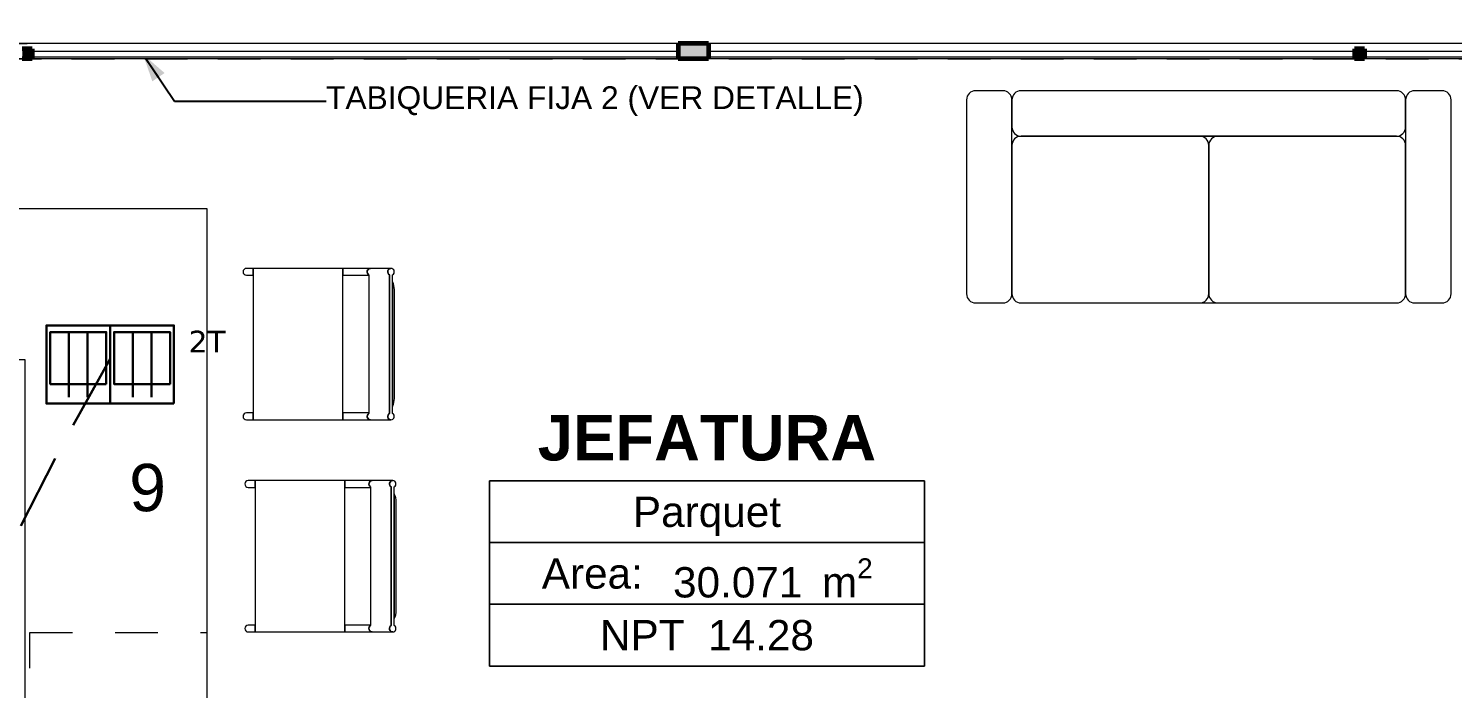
# Model space of a CAD drawing. Header units: inches. Extents: x -19 to 5698, y -728 to 92.
# Drawn here: x 288.374 to 293.077, y 27.622 to 29.8 of the extents above; entities that cross this region are included whole.
import ezdxf

# ---------------------------------------------------------------- set-up
doc = ezdxf.new("R2010")
doc.units = ezdxf.units.IN
doc.header["$MEASUREMENT"] = 0
doc.set_wipeout_variables(frame=1)
for name, pattern in [('HIDDEN', [0.375, 0.25, -0.125]), ('Hidden Line', [0.195611, 0.141111, -0.0545]), ('Rayas', [0.282222, 0.141111, -0.141111]), ('Wipeout_Contour', [1, 0, -1])]:
    doc.linetypes.add(name, pattern=pattern)
doc.layers.get('0').update_dxf_attribs({"color": 61})
doc.layers.add('00 conduct tomacorr', color=120, linetype='HIDDEN', lineweight=30)
doc.layers.add('00 IE LUZ EMERGENCIA', color=253, linetype='Continuous', lineweight=0)
for name, color, linetype in [('02 _ ARQ _ ALB _ Mobiliario', 7, 'Continuous'), ('02 _ ARQ _ ZON _ Espacio.3D', 7, 'Continuous'), ('08 _ STR _ EXT _ 09 Vigas', 251, 'Continuous'), ('Acabado - Muros', 7, 'Continuous'), ('Notas - Etiquetas', 7, 'Continuous')]:
    doc.layers.add(name, color=color, linetype=linetype)
doc.styles.add('Annotative', font='arial.ttf')
doc.styles.add('Estilo_Generado_1', font='swisseb.ttf')
doc.styles.add('Estilo_Generado_4', font='swisse.ttf')
doc.styles.add('Estilo_Generado_7', font='swisse.ttf')
doc.dimstyles.new('Estilo_Generado__8', dxfattribs={"dimtxt": 0.18, "dimasz": 0.0912, "dimexe": 0.18, "dimexo": 0.0625, "dimgap": 0, "dimtad": 0, "dimtih": 1, "dimtoh": 1, "dimdec": 4, "dimzin": 0, "dimdsep": 46, "dimcen": 0.09, "dimadec": 0, "dimazin": 0, "dimtfac": 1, "dimtdec": 4, "dimtmove": 0, "dimatfit": 3, "dimldrblk": 'ARROWHEAD_5', "dimfxl": 1, "dimtolj": 1, "dimtzin": 0, "dimarcsym": 0})

# ---------------------------------------------------------------- blocks, each defined once
blk = doc.blocks.new('ARROWHEAD_5')
at = {"linetype": 'Continuous', "lineweight": 0}
blk.add_hatch(color=0, dxfattribs=at).paths.add_polyline_path([(-1, 0.2679), (0, 0), (-1, -0.2679)])
at = {"color": 0, "linetype": 'Continuous', "lineweight": 0}
blk.add_line((0, 0), (-1, 0), dxfattribs=at)
blk = doc.blocks.new('CAJA POP UP 6 MODULOS')
at = {"layer": '00 conduct tomacorr', "linetype": 'Continuous'}
for p, q in [((-0.095, -0.165), (-0.095, -0.0151)), ((-0.052, -0.165), (-0.052, -0.0151)), ((0.052, -0.165), (0.052, -0.0151)), ((0.095, -0.165), (0.095, -0.0151)), ((0, -0.165), (0, -0.18))]:
    blk.add_line(p, q, dxfattribs=at)
for points in [[(-0.147, 0), (0.147, 0), (0.147, -0.18), (-0.147, -0.18)], [(0, 0), (0.147, 0), (0.147, -0.18), (0, -0.18)]]:
    blk.add_lwpolyline(points, close=True, dxfattribs=at)
for points in [[(-0.138, -0.045), (-0.009, -0.045), (-0.009, -0.165), (-0.138, -0.165), (-0.138, -0.045)], [(0.009, -0.045), (0.138, -0.045), (0.138, -0.165), (0.009, -0.165), (0.009, -0.045)]]:
    blk.add_lwpolyline(points, dxfattribs=at)
at = {"color": 1, "insert": (-0.1807, -0.168), "char_height": 0.05, "attachment_point": 1, "rotation": 180}
blk.add_mtext_dynamic_manual_height_columns('{\\fVerdana|b0|i0|c0|p34;2T}', width=0.000481, gutter_width=0.1561, heights=[0], dxfattribs=at)

msp = doc.modelspace()

# ---------------------------------------------------------------- linework, layer by layer
at = {"layer": '00 conduct tomacorr'}
msp.add_arc((296.7125, 24.0079, -0.0006), 9.3386, 149.77094, 184.15917, dxfattribs=at)
at = {"layer": '02 _ ARQ _ ALB _ Mobiliario', "color": 175, "linetype": 'Continuous', "lineweight": 13}
for p, q in [((291.5918, 29.5946), (291.5018, 29.5946)), ((292.8918, 29.5946), (291.6518, 29.5946)), ((293.0418, 29.5946), (292.9518, 29.5946)), ((291.4718, 29.5646), (291.4718, 28.9246)), ((291.6218, 29.5646), (291.6218, 29.4746)), ((291.6218, 28.9246), (291.6218, 29.5646)), ((292.9218, 29.4746), (292.9218, 29.5646)), ((292.9218, 29.5646), (292.9218, 28.9246)), ((293.0718, 28.9246), (293.0718, 29.5646)), ((292.2418, 29.4446), (291.6518, 29.4446)), ((292.8918, 29.4446), (291.6518, 29.4446)), ((291.6518, 29.4446), (292.8918, 29.4446)), ((292.8918, 29.4446), (292.3018, 29.4446)), ((291.6218, 29.4146), (291.6218, 28.9246)), ((291.6218, 29.4146), (291.6218, 28.9246)), ((292.2718, 28.9246), (292.2718, 29.4146)), ((292.2718, 29.4146), (292.2718, 28.9246)), ((292.9218, 28.9246), (292.9218, 29.4146)), ((292.9218, 28.9246), (292.9218, 29.4146)), ((291.5018, 28.8946), (291.5918, 28.8946)), ((291.6518, 28.8946), (292.2418, 28.8946)), ((291.6518, 28.8946), (292.8918, 28.8946)), ((292.3018, 28.8946), (292.8918, 28.8946)), ((292.9518, 28.8946), (293.0418, 28.8946))]:
    msp.add_line(p, q, dxfattribs=at)
at = {"layer": '02 _ ARQ _ ALB _ Mobiliario', "color": 175, "linetype": 'Rayas', "lineweight": 13}
for p, q in [((288.3781, 27.4066), (288.3781, 27.8066)), ((288.3781, 27.8066), (288.9631, 27.8066))]:
    msp.add_line(p, q, dxfattribs=at)
at = {"layer": '02 _ ARQ _ ALB _ Mobiliario', "color": 175, "linetype": 'Continuous', "lineweight": 13, "flags": 128}
for points in [[(288.9631, 29.2066), (288.9631, 27.4066), (288.3631, 27.4066), (288.3631, 28.7066), (287.6631, 28.7066), (287.6631, 29.2066)], [(289.1166, 28.5086), (289.4127, 28.5086), (289.4127, 28.5313), (289.4127, 28.9859), (289.4127, 29.0086), (289.1166, 29.0086), (289.1166, 28.9859), (289.1166, 28.5313)], [(289.1222, 27.8087), (289.4184, 27.8087), (289.4184, 27.8314), (289.4184, 28.2859), (289.4184, 28.3087), (289.1222, 28.3087), (289.1222, 28.2859), (289.1222, 27.8314)]]:
    msp.add_lwpolyline(points, close=True, dxfattribs=at)
for points in [[(289.1166, 28.9859), (289.1166, 29.0086), (289.0939, 29.0086, 1), (289.0939, 28.9859)], [(289.5034, 29.0086), (289.4127, 29.0086), (289.4127, 28.9859), (289.4981, 28.9859), (289.4981, 28.9874, -0.726065)], [(289.5659, 28.9874, -0.726065), (289.5712, 29.0086), (289.5034, 29.0086, 0.726065), (289.4981, 28.9874), (289.4981, 28.5298, 0.726065), (289.5034, 28.5086), (289.5712, 28.5086, -0.726065), (289.5659, 28.5298)], [(289.5766, 28.9874, 0.726065), (289.5712, 29.0086, 0.726065), (289.5659, 28.9874), (289.5659, 28.5298, 0.726065), (289.5712, 28.5086, 0.726065), (289.5766, 28.5298)], [(289.5766, 28.9646), (289.5766, 28.5526, 0.111387), (289.5826, 28.5792), (289.5826, 28.938, 0.111387)], [(289.1166, 28.5086), (289.1166, 28.5313), (289.0939, 28.5313, 1), (289.0939, 28.5086)], [(289.5034, 28.5086, -0.726065), (289.4981, 28.5298), (289.4981, 28.5313), (289.4127, 28.5313), (289.4127, 28.5086)], [(289.1222, 28.2859), (289.1222, 28.3087), (289.0996, 28.3087, 1), (289.0996, 28.2859)], [(289.5091, 28.3087), (289.4184, 28.3087), (289.4184, 28.2859), (289.5037, 28.2859), (289.5037, 28.2875, -0.726065)], [(289.5715, 28.2875, -0.726065), (289.5769, 28.3087), (289.5091, 28.3087, 0.726065), (289.5037, 28.2875), (289.5037, 27.8299, 0.726065), (289.5091, 27.8087), (289.5769, 27.8087, -0.726065), (289.5715, 27.8299)], [(289.5822, 28.2875, 0.726065), (289.5769, 28.3087, 0.726065), (289.5715, 28.2875), (289.5715, 27.8299, 0.726065), (289.5769, 27.8087, 0.726065), (289.5822, 27.8299)], [(289.5822, 28.2646), (289.5822, 27.8527, 0.111387), (289.5882, 27.8793), (289.5882, 28.2381, 0.111387)], [(289.1222, 27.8087), (289.1222, 27.8314), (289.0996, 27.8314, 1), (289.0996, 27.8087)], [(289.5091, 27.8087, -0.726065), (289.5037, 27.8299), (289.5037, 27.8314), (289.4184, 27.8314), (289.4184, 27.8087)]]:
    msp.add_lwpolyline(points, format="xyb", close=True, dxfattribs=at)
at = {"layer": '02 _ ARQ _ ALB _ Mobiliario', "color": 175, "linetype": 'Continuous', "lineweight": 13}
for centre, start, end in [((291.5018, 29.5646), 90, 180), ((291.5918, 29.5646), 0, 90), ((291.6518, 29.5646), 90, 180), ((292.8918, 29.5646), 0, 90), ((292.9518, 29.5646), 90, 180), ((293.0418, 29.5646), 0, 90), ((291.6518, 29.4746), 180, 270), ((291.6518, 29.4146), 90, 180), ((291.6518, 29.4146), 90, 180), ((292.2418, 29.4146), 0, 90), ((292.3018, 29.4146), 90, 180), ((292.8918, 29.4746), 270, 0), ((292.8918, 29.4146), 0, 90), ((292.8918, 29.4146), 0, 90), ((291.5018, 28.9246), 180, 270), ((291.5918, 28.9246), 270, 0), ((291.6518, 28.9246), 180, 270), ((291.6518, 28.9246), 180, 270), ((292.2418, 28.9246), 270, 0), ((292.3018, 28.9246), 180, 270), ((292.8918, 28.9246), 270, 0), ((292.8918, 28.9246), 270, 0), ((292.9518, 28.9246), 180, 270), ((293.0418, 28.9246), 270, 0)]:
    msp.add_arc(centre, 0.03, start, end, dxfattribs=at)
at = {"layer": '02 _ ARQ _ ZON _ Espacio.3D', "color": 251, "linetype": 'Continuous', "lineweight": 13}
for p, q in [((291.3328, 28.3071), (289.8963, 28.3071)), ((289.8963, 28.3071), (289.8963, 27.6964)), ((289.8963, 28.3071), (291.3328, 28.3071)), ((289.8963, 28.1035), (289.8963, 28.3071)), ((291.3328, 27.6964), (291.3328, 28.3071)), ((291.3328, 28.3071), (291.3328, 28.1035)), ((291.3328, 28.1035), (289.8963, 28.1035)), ((289.8963, 28.1035), (291.3328, 28.1035)), ((289.8963, 27.9), (289.8963, 28.1035)), ((291.3328, 28.1035), (291.3328, 27.9)), ((291.3328, 27.9), (289.8963, 27.9)), ((289.8963, 27.9), (291.3328, 27.9)), ((289.8963, 27.6964), (289.8963, 27.9)), ((291.3328, 27.9), (291.3328, 27.6964)), ((289.8963, 27.6964), (291.3328, 27.6964)), ((291.3328, 27.6964), (289.8963, 27.6964))]:
    msp.add_line(p, q, dxfattribs=at)
at = {"layer": '02 _ ARQ _ ZON _ Espacio.3D', "color": 254, "linetype": 'Continuous', "lineweight": 0, "flags": 128}
msp.add_lwpolyline([(293.5698, 39.7505), (288.7701, 39.7505), (288.7701, 39.4), (287.07, 39.4), (287.07, 37.7), (286.72, 37.7), (286.72, 33.75), (285.82, 33.75), (285.8201, 29.75), (286.57, 29.7499), (286.57, 30.7), (287.07, 30.7), (287.07, 30.2), (287.57, 30.2), (287.57, 29.75), (293.57, 29.75)], dxfattribs=at)
msp.add_lwpolyline([(294.47, 29.7), (285.82, 29.7), (285.82, 26.6), (295.5202, 26.6), (295.5203, 29.7)], close=True, dxfattribs=at)
at = {"layer": '08 _ STR _ EXT _ 09 Vigas', "color": 251, "linetype": 'Hidden Line', "lineweight": 13, "true_color": 0x636466}
msp.add_line((287.07, 29.7), (307.57, 29.7), dxfattribs=at)

# ---------------------------------------------------------------- block references
at = {"layer": '00 conduct tomacorr', "xscale": 1.432830642179531, "yscale": 1.432830642179531, "zscale": 1.432830642179531, "rotation": 180}
msp.add_blockref('CAJA POP UP 6 MODULOS', (288.6438, 28.5621, -0.0007), dxfattribs=at)

# ---------------------------------------------------------------- texts
at = {"layer": '00 IE LUZ EMERGENCIA', "style": 'Annotative'}
msp.add_attdef('9', (288.7068, 28.2072, -0.0007), '', height=0.1562, dxfattribs=at)
at = {"layer": '02 _ ARQ _ ZON _ Espacio.3D', "color": 251, "lineweight": 25, "attachment_point": 2}
for s, insert, char_height, style in [('\\A1;{\\pqc;\\pt0;\\fSwis721 Ex BT|b1|i0|c0|p34;JEFATURA}', (290.6146, 28.5246), 0.15, 'Estilo_Generado_1'), ('\\A1;{\\pqc;\\pt0;\\fSwis721 Ex BT|b0|i0|c238|p34;Parquet}', (290.6146, 28.2553), 0.1, 'Estilo_Generado_7'), ('\\A1;{\\pqc;\\pt0;\\fSwis721 Ex BT|b0|i0|c238|p34;Area: }', (290.2361, 28.0518), 0.1, 'Estilo_Generado_7'), ('\\A1;{\\pqc;\\pt0,0.3;\\fSwis721 Ex BT|b0|i0|c238|p34;30.071\\fSwis721 Ex BT|b0|i0|c238|p34;\\A1{\\H.66x;\\S^  ;}\\fSwis721 Ex BT|b0|i0|c238|p34; m\\fSwis721 Ex BT|b0|i0|c238|p34;\\A1{\\H.66x;\\S2^  ;}}', (290.8322, 28.0518), 0.1, 'Estilo_Generado_7'), ('\\A1;{\\pqc;\\pt0;\\fSwis721 Ex BT|b0|i0|c238|p34;NPT  14.28}', (290.6146, 27.8482), 0.1, 'Estilo_Generado_7')]:
    msp.add_mtext(s, dxfattribs=dict(at, insert=insert, char_height=char_height, style=style))
at = {"layer": 'Notas - Etiquetas', "color": 171, "linetype": 'Continuous', "lineweight": 13, "insert": (289.3567, 29.5605), "char_height": 0.075, "attachment_point": 4, "rotation": 0, "style": 'Estilo_Generado_4'}
msp.add_mtext('\\A1;{\\pql;\\fSwis721 Ex BT|b0|i0|c0|p34;TABIQUERIA FIJA 2 (VER DETALLE)\\fSwis721 Ex BT|b0|i0|c0|p34; }', dxfattribs=at)

# ---------------------------------------------------------------- leaders
at = {"layer": 'Notas - Etiquetas', "color": 144, "linetype": 'Continuous', "lineweight": 13, "annotation_type": 0, "has_hookline": 1, "hookline_direction": 0, "text_width": 1.9482, "horizontal_direction": (1, 1e-06, 0)}
msp.add_leader([(288.7522, 29.715), (288.8567, 29.5605), (289.3567, 29.5605)], dimstyle='Estilo_Generado__8', dxfattribs=at)

# ---------------------------------------------------------------- next in the draw order: wipeouts: each hides what was drawn before it
at = {"color": 254, "linetype": 'Wipeout_Contour', "lineweight": 0, "ltscale": 14544.697771}
msp.add_wipeout([(288.37, 29.75), (288.37, 29.733), (288.3865, 29.733), (288.3865, 29.7), (290.52, 29.7), (290.52, 29.75)], dxfattribs=at).dxf.layer = 'Acabado - Muros'
at = {"color": 254, "linetype": 'Wipeout_Contour', "lineweight": 0, "ltscale": 14560.461279}
msp.add_wipeout([(292.77, 29.75), (290.62, 29.75), (290.62, 29.7), (292.7535, 29.7), (292.7535, 29.733), (292.77, 29.733)], dxfattribs=at).dxf.layer = 'Acabado - Muros'

# ---------------------------------------------------------------- next in the draw order: linework, layer by layer
at = {"layer": 'Acabado - Muros', "color": 7, "linetype": 'Continuous', "lineweight": 60}
msp.add_line((290.62, 29.75), (290.52, 29.75), dxfattribs=at)
at = {"layer": 'Acabado - Muros', "color": 251, "linetype": 'Continuous', "lineweight": 13, "flags": 128}
for points in [[(290.52, 29.75), (288.37, 29.75), (287.67, 29.75)], [(290.52, 29.7), (288.3865, 29.7)]]:
    msp.add_lwpolyline(points, dxfattribs=at)

# ---------------------------------------------------------------- next in the draw order: wipeouts: each hides what was drawn before it
at = {"color": 254, "linetype": 'Wipeout_Contour', "lineweight": 0, "ltscale": 14568.164216}
msp.add_wipeout([(293.47, 29.75), (292.77, 29.75), (292.77, 29.733), (292.7865, 29.733), (292.7865, 29.7), (293.47, 29.7)], dxfattribs=at).dxf.layer = 'Acabado - Muros'

# ---------------------------------------------------------------- next in the draw order: linework, layer by layer
at = {"layer": 'Acabado - Muros', "color": 251, "linetype": 'Continuous', "lineweight": 13, "flags": 128}
for points in [[(293.47, 29.75), (292.77, 29.75), (290.62, 29.75)], [(292.7535, 29.7), (290.62, 29.7)], [(293.47, 29.7), (292.7865, 29.7)]]:
    msp.add_lwpolyline(points, dxfattribs=at)

# ---------------------------------------------------------------- next in the draw order: wipeouts: each hides what was drawn before it
at = {"color": 254, "linetype": 'Wipeout_Contour', "lineweight": 0, "ltscale": 9697.249837}
msp.add_wipeout([(288.3865, 29.705), (290.52, 29.705), (290.52, 29.725), (288.3865, 29.725)], dxfattribs=at).dxf.layer = 'Acabado - Muros'

# ---------------------------------------------------------------- next in the draw order: hatches: boundary and pattern name
at = {"layer": 'Acabado - Muros', "linetype": 'Continuous', "lineweight": 0}
msp.add_hatch(color=254, dxfattribs=at).paths.add_polyline_path([(288.3535, 29.733), (288.3535, 29.7), (288.3865, 29.7), (288.3865, 29.733)])

# ---------------------------------------------------------------- next in the draw order: linework, layer by layer
at = {"layer": 'Acabado - Muros', "color": 7, "linetype": 'Continuous', "lineweight": 60}
for p, q in [((288.3865, 29.733), (288.3535, 29.733)), ((288.3865, 29.733), (288.3865, 29.7)), ((290.52, 29.75), (290.52, 29.7)), ((288.3865, 29.7), (288.3535, 29.7))]:
    msp.add_line(p, q, dxfattribs=at)
at = {"layer": 'Acabado - Muros', "color": 7, "linetype": 'Continuous', "lineweight": 13, "flags": 128}
msp.add_lwpolyline([(288.3865, 29.705), (288.3865, 29.725), (290.52, 29.725), (290.52, 29.705)], close=True, dxfattribs=at)

# ---------------------------------------------------------------- next in the draw order: wipeouts: each hides what was drawn before it
at = {"color": 254, "linetype": 'Wipeout_Contour', "lineweight": 0, "ltscale": 9706.183167}
msp.add_wipeout([(290.62, 29.705), (292.7535, 29.705), (292.7535, 29.725), (290.62, 29.725)], dxfattribs=at).dxf.layer = 'Acabado - Muros'
at = {"color": 254, "linetype": 'Wipeout_Contour', "lineweight": 0, "ltscale": 9711.948743}
msp.add_wipeout([(292.7865, 29.705), (293.47, 29.705), (293.47, 29.725), (292.7865, 29.725)], dxfattribs=at).dxf.layer = 'Acabado - Muros'

# ---------------------------------------------------------------- next in the draw order: hatches: boundary and pattern name
at = {"layer": 'Acabado - Muros', "linetype": 'Continuous', "lineweight": 0}
for points in [[(290.52, 29.75), (290.52, 29.7), (290.62, 29.7), (290.62, 29.75)], [(292.7535, 29.733), (292.7535, 29.7), (292.7865, 29.7), (292.7865, 29.733)]]:
    msp.add_hatch(color=254, dxfattribs=at).paths.add_polyline_path(points)

# ---------------------------------------------------------------- next in the draw order: linework, layer by layer
at = {"layer": 'Acabado - Muros', "color": 7, "linetype": 'Continuous', "lineweight": 60}
for p, q in [((290.62, 29.75), (290.62, 29.7)), ((292.7535, 29.733), (292.7535, 29.7)), ((292.7865, 29.733), (292.7535, 29.733)), ((292.7865, 29.733), (292.7865, 29.7)), ((290.62, 29.7), (290.52, 29.7)), ((292.7865, 29.7), (292.7535, 29.7))]:
    msp.add_line(p, q, dxfattribs=at)
at = {"layer": 'Acabado - Muros', "color": 7, "linetype": 'Continuous', "lineweight": 13, "flags": 128}
for points in [[(290.62, 29.705), (290.62, 29.725), (292.7535, 29.725), (292.7535, 29.705)], [(292.7865, 29.705), (292.7865, 29.725), (293.47, 29.725), (293.47, 29.705)]]:
    msp.add_lwpolyline(points, close=True, dxfattribs=at)

doc.saveas('drawing.dxf')
